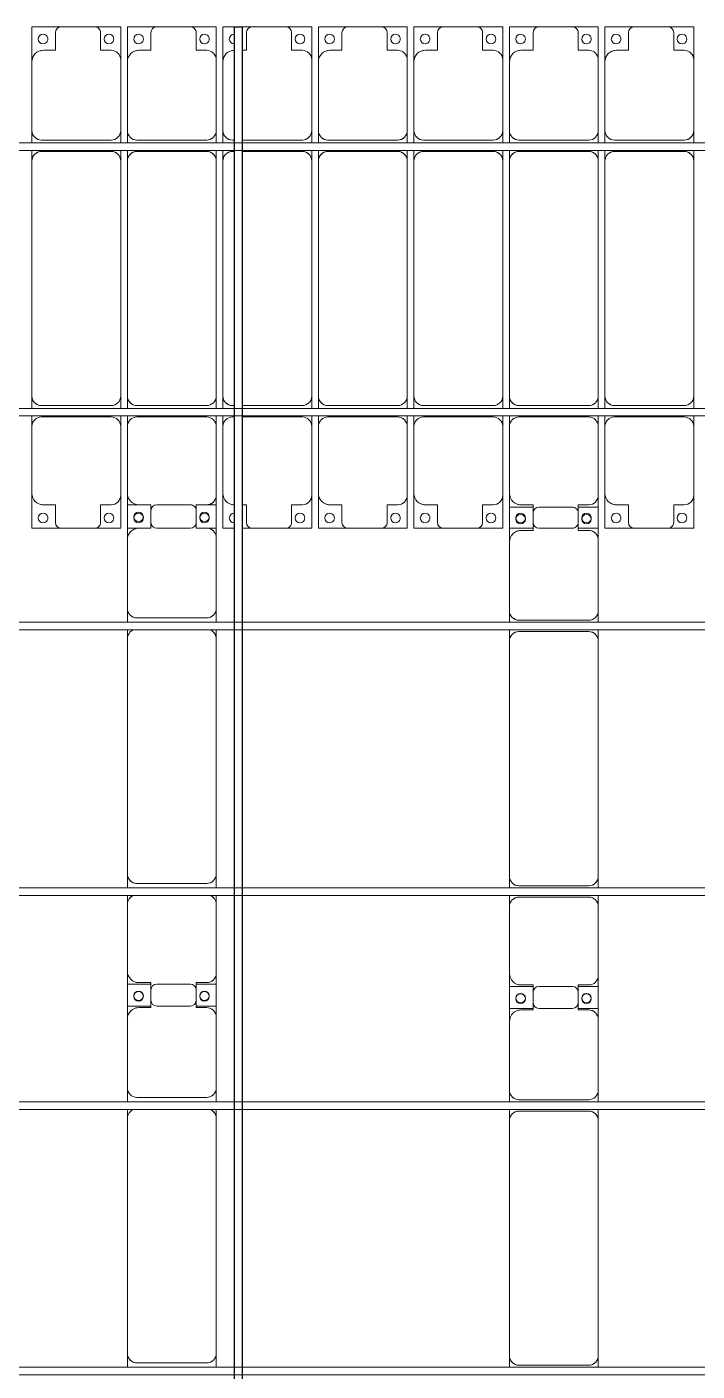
# Model space of a CAD drawing. Header units: millimetres. Extents: x -178706 to 107777, y -87310 to 933.
# Drawn here: x -21650 to -18141, y -46531 to -39494 of the extents above; entities that cross this region are included whole.
import ezdxf

# ---------------------------------------------------------------- set-up
doc = ezdxf.new("R2010")
doc.units = ezdxf.units.MM
doc.layers.add('A-GENM', color=13, linetype='Continuous', lineweight=9)
doc.layers.add('S-BEAM', color=12, linetype='Continuous', lineweight=9)

# ---------------------------------------------------------------- blocks, each defined once
blk = doc.blocks.new('Dầm C52 - Dầm C52-22346-BỐ TRÍ KHUNG KẾT CẤU BÈ PIN 04')
at = {"layer": 'S-BEAM', "color": 1}
for p, q in [((-87623.4, 20), (87623.4, 20)), ((87623.4, -20), (-87623.4, -20))]:
    blk.add_line(p, q, dxfattribs=at)
blk = doc.blocks.new('Dầm C52 - Hộp 40x60-15955-BỐ TRÍ KHUNG KẾT CẤU BÈ PIN 04')
at = {"layer": 'S-BEAM', "color": 3, "lineweight": 25}
for p, q in [((-20146.3, 20), (20146.3, 20)), ((20146.3, 20), (20146.3, -20)), ((20146.3, -20), (-20146.3, -20))]:
    blk.add_line(p, q, dxfattribs=at)
blk = doc.blocks.new('Dải phao đi lại kèm đỡ invester - DẢI PHAO ĐI LẠI-17150-BỐ TRÍ KHUNG KẾT CẤU BÈ PIN 04')
at = {"layer": 'A-GENM', "color": 7}
for p, q in [((22758.4, 1312.2), (22911.8, 1312.2)), ((22758.4, 1129.7), (22758.4, 1312.2)), ((22881.8, 1282.2), (22881.8, 1189.7)), ((23088.2, 1312.2), (22911.8, 1312.2)), ((23088.2, 1312.2), (23223.4, 1312.2)), ((23118.2, 1189.7), (23118.2, 1282.2)), ((23223.4, 1312.2), (23223.4, 1139.7)), ((23258.4, 1312.2), (23411.8, 1312.2)), ((23258.4, 1129.7), (23258.4, 1312.2)), ((23381.8, 1282.2), (23381.8, 1189.7)), ((23588.2, 1312.2), (23411.8, 1312.2)), ((23588.2, 1312.2), (23723.4, 1312.2)), ((23618.2, 1189.7), (23618.2, 1282.2)), ((23723.4, 1312.2), (23723.4, 1139.7)), ((23758.4, 1312.2), (23819.8, 1312.2)), ((23758.4, 1129.7), (23758.4, 1312.2)), ((23859.8, 1312.2), (23911.8, 1312.2)), ((23881.8, 1282.2), (23881.8, 1189.7)), ((24088.2, 1312.2), (23911.8, 1312.2)), ((24088.2, 1312.2), (24223.4, 1312.2)), ((24118.2, 1189.7), (24118.2, 1282.2)), ((24223.4, 1312.2), (24223.4, 1139.7)), ((24258.4, 1312.2), (24411.8, 1312.2)), ((24258.4, 1129.7), (24258.4, 1312.2)), ((24381.8, 1282.2), (24381.8, 1189.7)), ((24588.2, 1312.2), (24411.8, 1312.2)), ((24588.2, 1312.2), (24723.4, 1312.2)), ((24618.2, 1189.7), (24618.2, 1282.2)), ((24723.4, 1312.2), (24723.4, 1139.7)), ((24758.4, 1312.2), (24911.8, 1312.2)), ((24758.4, 1129.7), (24758.4, 1312.2)), ((24881.8, 1282.2), (24881.8, 1189.7)), ((25088.2, 1312.2), (24911.8, 1312.2)), ((25088.2, 1312.2), (25223.4, 1312.2)), ((25118.2, 1189.7), (25118.2, 1282.2)), ((25223.4, 1312.2), (25223.4, 1139.7)), ((25258.4, 1312.2), (25411.8, 1312.2)), ((25258.4, 1129.7), (25258.4, 1312.2)), ((25381.8, 1282.2), (25381.8, 1189.7)), ((25588.2, 1312.2), (25411.8, 1312.2)), ((25588.2, 1312.2), (25723.4, 1312.2)), ((25618.2, 1189.7), (25618.2, 1282.2)), ((25723.4, 1312.2), (25723.4, 1139.7)), ((25758.4, 1312.2), (25911.8, 1312.2)), ((25758.4, 1129.7), (25758.4, 1312.2)), ((25881.8, 1282.2), (25881.8, 1189.7)), ((26088.2, 1312.2), (25911.8, 1312.2)), ((26088.2, 1312.2), (26223.4, 1312.2)), ((26118.2, 1189.7), (26118.2, 1282.2)), ((26223.4, 1312.2), (26223.4, 1139.7)), ((22758.4, 1129.7), (22758.4, 769.7)), ((22881.8, 1189.7), (22818.4, 1189.7)), ((23173.4, 1189.7), (23118.2, 1189.7)), ((23223.4, 769.7), (23223.4, 1139.7)), ((23258.4, 1129.7), (23258.4, 769.7)), ((23381.8, 1189.7), (23318.4, 1189.7)), ((23673.4, 1189.7), (23618.2, 1189.7)), ((23723.4, 769.7), (23723.4, 1139.7)), ((23758.4, 1129.7), (23758.4, 769.7)), ((23881.8, 1189.7), (23859.8, 1189.7)), ((24173.4, 1189.7), (24118.2, 1189.7)), ((24223.4, 769.7), (24223.4, 1139.7)), ((24258.4, 1129.7), (24258.4, 769.7)), ((24381.8, 1189.7), (24318.4, 1189.7)), ((24673.4, 1189.7), (24618.2, 1189.7)), ((24723.4, 769.7), (24723.4, 1139.7)), ((24758.4, 1129.7), (24758.4, 769.7)), ((24881.8, 1189.7), (24818.4, 1189.7)), ((25173.4, 1189.7), (25118.2, 1189.7)), ((25223.4, 769.7), (25223.4, 1139.7)), ((25258.4, 1129.7), (25258.4, 769.7)), ((25381.8, 1189.7), (25318.4, 1189.7)), ((25673.4, 1189.7), (25618.2, 1189.7)), ((25723.4, 769.7), (25723.4, 1139.7)), ((25758.4, 1129.7), (25758.4, 769.7)), ((25881.8, 1189.7), (25818.4, 1189.7)), ((26173.4, 1189.7), (26118.2, 1189.7)), ((26223.4, 769.7), (26223.4, 1139.7)), ((22758.4, 705.3), (22758.4, 769.7)), ((22808.4, 719.7), (23173.4, 719.7)), ((23223.4, 769.7), (23223.4, 705.3)), ((23258.4, 705.3), (23258.4, 769.7)), ((23308.4, 719.7), (23673.4, 719.7)), ((23723.4, 769.7), (23723.4, 705.3)), ((23758.4, 705.3), (23758.4, 769.7)), ((23808.4, 719.7), (23819.8, 719.7)), ((23859.8, 719.7), (24173.4, 719.7)), ((24223.4, 769.7), (24223.4, 705.3)), ((24258.4, 705.3), (24258.4, 769.7)), ((24308.4, 719.7), (24673.4, 719.7)), ((24723.4, 769.7), (24723.4, 705.3)), ((24758.4, 705.3), (24758.4, 769.7)), ((24808.4, 719.7), (25173.4, 719.7)), ((25223.4, 769.7), (25223.4, 705.3)), ((25258.4, 705.3), (25258.4, 769.7)), ((25308.4, 719.7), (25673.4, 719.7)), ((25723.4, 769.7), (25723.4, 705.3)), ((25758.4, 705.3), (25758.4, 769.7)), ((25808.4, 719.7), (26173.4, 719.7)), ((26223.4, 769.7), (26223.4, 705.3)), ((22758.4, 610.3), (22758.4, 665.3)), ((23173.4, 660.3), (22808.4, 660.3)), ((23223.4, 665.3), (23223.4, 610.3)), ((23258.4, 610.3), (23258.4, 665.3)), ((23673.4, 660.3), (23308.4, 660.3)), ((23723.4, 665.3), (23723.4, 610.3)), ((23758.4, 610.3), (23758.4, 665.3)), ((23819.8, 660.3), (23808.4, 660.3)), ((24173.4, 660.3), (23859.8, 660.3)), ((24223.4, 665.3), (24223.4, 610.3)), ((24258.4, 610.3), (24258.4, 665.3)), ((24673.4, 660.3), (24308.4, 660.3)), ((24723.4, 665.3), (24723.4, 610.3)), ((24758.4, 610.3), (24758.4, 665.3)), ((25173.4, 660.3), (24808.4, 660.3)), ((25223.4, 665.3), (25223.4, 610.3)), ((25258.4, 610.3), (25258.4, 665.3)), ((25673.4, 660.3), (25308.4, 660.3)), ((25723.4, 665.3), (25723.4, 610.3)), ((25758.4, 610.3), (25758.4, 665.3)), ((26173.4, 660.3), (25808.4, 660.3)), ((26223.4, 665.3), (26223.4, 610.3)), ((22758.4, 610.3), (22758.4, -620.3)), ((23223.4, -620.3), (23223.4, 610.3)), ((23258.4, 610.3), (23258.4, -620.3)), ((23723.4, -620.3), (23723.4, 610.3)), ((23758.4, 610.3), (23758.4, -620.3)), ((24223.4, -620.3), (24223.4, 610.3)), ((24258.4, 610.3), (24258.4, -620.3)), ((24723.4, -620.3), (24723.4, 610.3)), ((24758.4, 610.3), (24758.4, -620.3)), ((25223.4, -620.3), (25223.4, 610.3)), ((25258.4, 610.3), (25258.4, -620.3)), ((25723.4, -620.3), (25723.4, 610.3)), ((25758.4, 610.3), (25758.4, -620.3)), ((26223.4, -620.3), (26223.4, 610.3)), ((22758.4, -684.7), (22758.4, -620.3)), ((23223.4, -620.3), (23223.4, -684.7)), ((23258.4, -684.7), (23258.4, -620.3)), ((23723.4, -620.3), (23723.4, -684.7)), ((23758.4, -684.7), (23758.4, -620.3)), ((24223.4, -620.3), (24223.4, -684.7)), ((24258.4, -684.7), (24258.4, -620.3)), ((24723.4, -620.3), (24723.4, -684.7)), ((24758.4, -684.7), (24758.4, -620.3)), ((25223.4, -620.3), (25223.4, -684.7)), ((25258.4, -684.7), (25258.4, -620.3)), ((25723.4, -620.3), (25723.4, -684.7)), ((25758.4, -684.7), (25758.4, -620.3)), ((26223.4, -620.3), (26223.4, -684.7)), ((22808.4, -670.3), (23173.4, -670.3)), ((23308.4, -670.3), (23673.4, -670.3)), ((23808.4, -670.3), (23819.8, -670.3)), ((23859.8, -670.3), (24173.4, -670.3)), ((24308.4, -670.3), (24673.4, -670.3)), ((24808.4, -670.3), (25173.4, -670.3)), ((25308.4, -670.3), (25673.4, -670.3)), ((25808.4, -670.3), (26173.4, -670.3)), ((22758.4, -779.7), (22758.4, -724.7)), ((23173.4, -729.7), (22808.4, -729.7)), ((23223.4, -724.7), (23223.4, -779.7)), ((23258.4, -779.7), (23258.4, -724.7)), ((23673.4, -729.7), (23308.4, -729.7)), ((23723.4, -724.7), (23723.4, -779.7)), ((23758.4, -779.7), (23758.4, -724.7)), ((23819.8, -729.7), (23808.4, -729.7)), ((24173.4, -729.7), (23859.8, -729.7)), ((24223.4, -724.7), (24223.4, -779.7)), ((24258.4, -779.7), (24258.4, -724.7)), ((24673.4, -729.7), (24308.4, -729.7)), ((24723.4, -724.7), (24723.4, -779.7)), ((24758.4, -779.7), (24758.4, -724.7)), ((25173.4, -729.7), (24808.4, -729.7)), ((25223.4, -724.7), (25223.4, -779.7)), ((25258.4, -779.7), (25258.4, -724.7)), ((25673.4, -729.7), (25308.4, -729.7)), ((25723.4, -724.7), (25723.4, -779.7)), ((25758.4, -779.7), (25758.4, -724.7)), ((26173.4, -729.7), (25808.4, -729.7)), ((26223.4, -724.7), (26223.4, -779.7)), ((22758.4, -779.7), (22758.4, -1129.7)), ((23223.4, -1139.7), (23223.4, -779.7)), ((23258.4, -779.7), (23258.4, -1129.7)), ((23723.4, -1139.7), (23723.4, -779.7)), ((23758.4, -779.7), (23758.4, -1129.7)), ((24223.4, -1139.7), (24223.4, -779.7)), ((24258.4, -779.7), (24258.4, -1129.7)), ((24723.4, -1139.7), (24723.4, -779.7)), ((24758.4, -779.7), (24758.4, -1129.7)), ((25223.4, -1139.7), (25223.4, -779.7)), ((25258.4, -779.7), (25258.4, -1129.7)), ((25723.4, -1139.7), (25723.4, -779.7)), ((25758.4, -779.7), (25758.4, -1129.7)), ((26223.4, -1139.7), (26223.4, -779.7)), ((22758.4, -1312.2), (22758.4, -1129.7)), ((22818.4, -1189.7), (22881.8, -1189.7)), ((22881.8, -1189.7), (22881.8, -1282.2)), ((23118.2, -1282.2), (23118.2, -1189.7)), ((23118.2, -1189.7), (23173.4, -1189.7)), ((23223.4, -1139.7), (23223.4, -1312.2)), ((23258.4, -1312.2), (23258.4, -1129.7)), ((23318.4, -1189.7), (23381.8, -1189.7)), ((23381.8, -1189.7), (23381.8, -1282.2)), ((23618.2, -1282.2), (23618.2, -1189.7)), ((23618.2, -1189.7), (23673.4, -1189.7)), ((23723.4, -1139.7), (23723.4, -1312.2)), ((23758.4, -1312.2), (23758.4, -1129.7)), ((23859.8, -1189.7), (23881.8, -1189.7)), ((23881.8, -1189.7), (23881.8, -1282.2)), ((24118.2, -1282.2), (24118.2, -1189.7)), ((24118.2, -1189.7), (24173.4, -1189.7)), ((24223.4, -1139.7), (24223.4, -1312.2)), ((24258.4, -1312.2), (24258.4, -1129.7)), ((24318.4, -1189.7), (24381.8, -1189.7)), ((24381.8, -1189.7), (24381.8, -1282.2)), ((24618.2, -1282.2), (24618.2, -1189.7)), ((24618.2, -1189.7), (24673.4, -1189.7)), ((24723.4, -1139.7), (24723.4, -1312.2)), ((24758.4, -1312.2), (24758.4, -1129.7)), ((24818.4, -1189.7), (24881.8, -1189.7)), ((24881.8, -1189.7), (24881.8, -1282.2)), ((25118.2, -1282.2), (25118.2, -1189.7)), ((25118.2, -1189.7), (25173.4, -1189.7)), ((25223.4, -1139.7), (25223.4, -1312.2)), ((25258.4, -1312.2), (25258.4, -1129.7)), ((25318.4, -1189.7), (25381.8, -1189.7)), ((25381.8, -1189.7), (25381.8, -1282.2)), ((25618.2, -1282.2), (25618.2, -1189.7)), ((25618.2, -1189.7), (25673.4, -1189.7)), ((25723.4, -1139.7), (25723.4, -1312.2)), ((25758.4, -1312.2), (25758.4, -1129.7)), ((25818.4, -1189.7), (25881.8, -1189.7)), ((25881.8, -1189.7), (25881.8, -1282.2)), ((26118.2, -1282.2), (26118.2, -1189.7)), ((26118.2, -1189.7), (26173.4, -1189.7)), ((26223.4, -1139.7), (26223.4, -1312.2)), ((22911.8, -1312.2), (22758.4, -1312.2)), ((22911.8, -1312.2), (23088.2, -1312.2)), ((23223.4, -1312.2), (23088.2, -1312.2)), ((23318, -1312.2), (23258.4, -1312.2)), ((23411.8, -1312.2), (23588.2, -1312.2)), ((23723.4, -1312.2), (23673.8, -1312.2)), ((23819.8, -1312.2), (23758.4, -1312.2)), ((23911.8, -1312.2), (23859.8, -1312.2)), ((23911.8, -1312.2), (24088.2, -1312.2)), ((24223.4, -1312.2), (24088.2, -1312.2)), ((24411.8, -1312.2), (24258.4, -1312.2)), ((24411.8, -1312.2), (24588.2, -1312.2)), ((24723.4, -1312.2), (24588.2, -1312.2)), ((24911.8, -1312.2), (24758.4, -1312.2)), ((24911.8, -1312.2), (25088.2, -1312.2)), ((25223.4, -1312.2), (25088.2, -1312.2)), ((25381.8, -1312.2), (25258.4, -1312.2)), ((25411.8, -1312.2), (25588.2, -1312.2)), ((25723.4, -1312.2), (25618.2, -1312.2)), ((25911.8, -1312.2), (25758.4, -1312.2)), ((25911.8, -1312.2), (26088.2, -1312.2)), ((26223.4, -1312.2), (26088.2, -1312.2))]:
    blk.add_line(p, q, dxfattribs=at)
for centre, radius, start, end in [((22816.8, 1248.6), 25, 90, 270), ((22816.8, 1248.6), 25, 270, 90), ((22911.8, 1282.2), 30, 90, 180), ((22911.8, 1282.2), 30, 90, 150), ((23088.2, 1282.2), 30, 360, 90), ((23088.2, 1282.2), 30, 30, 90), ((23161.8, 1248.6), 25, 90, 270), ((23161.8, 1248.6), 25, 270, 90), ((23316.8, 1248.6), 25, 90, 270), ((23316.8, 1248.6), 25, 270, 90), ((23411.8, 1282.2), 30, 90, 180), ((23411.8, 1282.2), 30, 90, 150), ((23588.2, 1282.2), 30, 360, 90), ((23588.2, 1282.2), 30, 30, 90), ((23661.8, 1248.6), 25, 90, 270), ((23661.8, 1248.6), 25, 270, 90), ((23816.8, 1248.6), 25, 90, 270), ((23911.8, 1282.2), 30, 90, 180), ((23911.8, 1282.2), 30, 90, 150), ((24088.2, 1282.2), 30, 0, 90), ((24088.2, 1282.2), 30, 30, 90), ((24161.8, 1248.6), 25, 90, 270), ((24161.8, 1248.6), 25, 270, 90), ((24316.8, 1248.6), 25, 90, 270), ((24316.8, 1248.6), 25, 270, 90), ((24411.8, 1282.2), 30, 90, 180), ((24411.8, 1282.2), 30, 90, 150), ((24588.2, 1282.2), 30, 0, 90), ((24588.2, 1282.2), 30, 30, 90), ((24661.8, 1248.6), 25, 90, 270), ((24661.8, 1248.6), 25, 270, 90), ((24816.8, 1248.6), 25, 90, 270), ((24816.8, 1248.6), 25, 270, 90), ((24911.8, 1282.2), 30, 90, 180), ((24911.8, 1282.2), 30, 90, 150), ((25088.2, 1282.2), 30, 360, 90), ((25088.2, 1282.2), 30, 30, 90), ((25161.8, 1248.6), 25, 90, 270), ((25161.8, 1248.6), 25, 270, 90), ((25316.8, 1248.6), 25, 90, 270), ((25316.8, 1248.6), 25, 270, 90), ((25411.8, 1282.2), 30, 90, 180), ((25411.8, 1282.2), 30, 90, 150), ((25588.2, 1282.2), 30, 360, 90), ((25588.2, 1282.2), 30, 30, 90), ((25661.8, 1248.6), 25, 90, 270), ((25661.8, 1248.6), 25, 270, 90), ((25816.8, 1248.6), 25, 90, 270), ((25816.8, 1248.6), 25, 270, 90), ((25911.8, 1282.2), 30, 90, 180), ((25911.8, 1282.2), 30, 90, 150), ((26088.2, 1282.2), 30, 360, 90), ((26088.2, 1282.2), 30, 30, 90), ((26161.8, 1248.6), 25, 90, 270), ((26161.8, 1248.6), 25, 270, 90), ((23161.8, 1248.6), 25, 180, 195), ((23661.8, 1248.6), 25, 180, 195), ((24161.8, 1248.6), 25, 180, 195), ((24661.8, 1248.6), 25, 180, 195), ((25161.8, 1248.6), 25, 180, 195), ((25661.8, 1248.6), 25, 180, 195), ((26161.8, 1248.6), 25, 180, 195), ((22818.4, 1129.7), 60, 90, 180), ((22818.4, 1129.7), 60, 90, 120), ((23173.4, 1139.7), 50, 360, 90), ((23173.4, 1139.7), 50, 45, 90), ((23318.4, 1129.7), 60, 90, 180), ((23318.4, 1129.7), 60, 90, 120), ((23673.4, 1139.7), 50, 360, 90), ((23673.4, 1139.7), 50, 45, 90), ((23818.4, 1129.7), 60, 90, 180), ((23818.4, 1129.7), 60, 90, 120), ((24173.4, 1139.7), 50, 360, 90), ((24173.4, 1139.7), 50, 45, 90), ((24318.4, 1129.7), 60, 90, 180), ((24318.4, 1129.7), 60, 90, 120), ((24673.4, 1139.7), 50, 360, 90), ((24673.4, 1139.7), 50, 45, 90), ((24818.4, 1129.7), 60, 90, 180), ((24818.4, 1129.7), 60, 90, 120), ((25173.4, 1139.7), 50, 360, 90), ((25173.4, 1139.7), 50, 45, 90), ((25318.4, 1129.7), 60, 90, 180), ((25318.4, 1129.7), 60, 90, 120), ((25673.4, 1139.7), 50, 0, 90), ((25673.4, 1139.7), 50, 45, 90), ((25818.4, 1129.7), 60, 90, 180), ((25818.4, 1129.7), 60, 90, 120), ((26173.4, 1139.7), 50, 0, 90), ((26173.4, 1139.7), 50, 45, 90), ((22808.4, 769.7), 50, 180, 270), ((22808.4, 769.7), 50, 225, 270), ((23173.4, 769.7), 50, 270, 360), ((23173.4, 769.7), 50, 270, 315), ((23308.4, 769.7), 50, 180, 270), ((23308.4, 769.7), 50, 225, 270), ((23673.4, 769.7), 50, 270, 360), ((23673.4, 769.7), 50, 270, 315), ((23808.4, 769.7), 50, 180, 270), ((23808.4, 769.7), 50, 225, 270), ((24173.4, 769.7), 50, 270, 360), ((24173.4, 769.7), 50, 270, 315), ((24308.4, 769.7), 50, 180, 270), ((24308.4, 769.7), 50, 225, 270), ((24673.4, 769.7), 50, 270, 360), ((24673.4, 769.7), 50, 270, 315), ((24808.4, 769.7), 50, 180, 270), ((24808.4, 769.7), 50, 225, 270), ((25173.4, 769.7), 50, 270, 360), ((25173.4, 769.7), 50, 270, 315), ((25308.4, 769.7), 50, 180, 270), ((25308.4, 769.7), 50, 225, 270), ((25673.4, 769.7), 50, 270, 0), ((25673.4, 769.7), 50, 270, 315), ((25808.4, 769.7), 50, 180, 270), ((25808.4, 769.7), 50, 225, 270), ((26173.4, 769.7), 50, 270, 360), ((26173.4, 769.7), 50, 270, 315), ((22808.4, 610.3), 50, 90, 180), ((22808.4, 610.3), 50, 105, 180), ((23173.4, 610.3), 50, 360, 90), ((23173.4, 610.3), 50, 15, 90), ((23308.4, 610.3), 50, 90, 180), ((23308.4, 610.3), 50, 105, 180), ((23673.4, 610.3), 50, 0, 90), ((23673.4, 610.3), 50, 15, 90), ((23808.4, 610.3), 50, 90, 180), ((23808.4, 610.3), 50, 105, 180), ((24173.4, 610.3), 50, 0, 90), ((24173.4, 610.3), 50, 15, 90), ((24308.4, 610.3), 50, 90, 180), ((24308.4, 610.3), 50, 105, 180), ((24673.4, 610.3), 50, 360, 90), ((24673.4, 610.3), 50, 15, 90), ((24808.4, 610.3), 50, 90, 180), ((24808.4, 610.3), 50, 105, 180), ((25173.4, 610.3), 50, 360, 90), ((25173.4, 610.3), 50, 15, 90), ((25308.4, 610.3), 50, 90, 180), ((25308.4, 610.3), 50, 105, 180), ((25673.4, 610.3), 50, 360, 90), ((25673.4, 610.3), 50, 15, 90), ((25808.4, 610.3), 50, 90, 180), ((25808.4, 610.3), 50, 105, 180), ((26173.4, 610.3), 50, 360, 90), ((26173.4, 610.3), 50, 15, 90), ((22808.4, -620.3), 50, 180, 270), ((22808.4, -620.3), 50, 195, 270), ((23173.4, -620.3), 50, 270, 0), ((23173.4, -620.3), 50, 270, 0), ((23308.4, -620.3), 50, 180, 270), ((23308.4, -620.3), 50, 195, 270), ((23673.4, -620.3), 50, 270, 0), ((23673.4, -620.3), 50, 270, 0), ((23808.4, -620.3), 50, 180, 270), ((23808.4, -620.3), 50, 195, 270), ((24173.4, -620.3), 50, 270, 0), ((24173.4, -620.3), 50, 270, 0), ((24308.4, -620.3), 50, 180, 270), ((24308.4, -620.3), 50, 195, 270), ((24673.4, -620.3), 50, 270, 0), ((24673.4, -620.3), 50, 270, 0), ((24808.4, -620.3), 50, 180, 270), ((24808.4, -620.3), 50, 195, 270), ((25173.4, -620.3), 50, 270, 0), ((25173.4, -620.3), 50, 270, 0), ((25308.4, -620.3), 50, 180, 270), ((25308.4, -620.3), 50, 195, 270), ((25673.4, -620.3), 50, 270, 0), ((25673.4, -620.3), 50, 270, 0), ((25808.4, -620.3), 50, 180, 270), ((25808.4, -620.3), 50, 195, 270), ((26173.4, -620.3), 50, 270, 0), ((26173.4, -620.3), 50, 270, 0), ((22808.4, -779.7), 50, 90, 180), ((22808.4, -779.7), 50, 90, 135), ((23173.4, -779.7), 50, 0, 90), ((23173.4, -779.7), 50, 45, 90), ((23308.4, -779.7), 50, 90, 180), ((23308.4, -779.7), 50, 90, 135), ((23673.4, -779.7), 50, 360, 90), ((23673.4, -779.7), 50, 45, 90), ((23808.4, -779.7), 50, 90, 180), ((23808.4, -779.7), 50, 90, 135), ((24173.4, -779.7), 50, 360, 90), ((24173.4, -779.7), 50, 45, 90), ((24308.4, -779.7), 50, 90, 180), ((24308.4, -779.7), 50, 90, 135), ((24673.4, -779.7), 50, 0, 90), ((24673.4, -779.7), 50, 45, 90), ((24808.4, -779.7), 50, 90, 180), ((24808.4, -779.7), 50, 90, 135), ((25173.4, -779.7), 50, 0, 90), ((25173.4, -779.7), 50, 45, 90), ((25308.4, -779.7), 50, 90, 180), ((25308.4, -779.7), 50, 90, 135), ((25673.4, -779.7), 50, 0, 90), ((25673.4, -779.7), 50, 45, 90), ((25808.4, -779.7), 50, 90, 180), ((25808.4, -779.7), 50, 90, 135), ((26173.4, -779.7), 50, 360, 90), ((26173.4, -779.7), 50, 45, 90), ((22818.4, -1129.7), 60, 180, 270), ((22818.4, -1129.7), 60, 240, 270), ((23173.4, -1139.7), 50, 270, 360), ((23173.4, -1139.7), 50, 270, 315), ((23318.4, -1129.7), 60, 180, 270), ((23318.4, -1129.7), 60, 240, 270), ((23673.4, -1139.7), 50, 270, 360), ((23673.4, -1139.7), 50, 270, 315), ((23818.4, -1129.7), 60, 180, 270), ((23818.4, -1129.7), 60, 240, 270), ((24173.4, -1139.7), 50, 270, 0), ((24173.4, -1139.7), 50, 270, 315), ((24318.4, -1129.7), 60, 180, 270), ((24318.4, -1129.7), 60, 240, 270), ((24673.4, -1139.7), 50, 270, 0), ((24673.4, -1139.7), 50, 270, 315), ((24818.4, -1129.7), 60, 180, 270), ((24818.4, -1129.7), 60, 240, 270), ((25173.4, -1139.7), 50, 270, 360), ((25173.4, -1139.7), 50, 270, 315), ((25318.4, -1129.7), 60, 180, 270), ((25318.4, -1129.7), 60, 240, 270), ((25673.4, -1139.7), 50, 270, 360), ((25673.4, -1139.7), 50, 270, 315), ((25818.4, -1129.7), 60, 180, 270), ((25818.4, -1129.7), 60, 240, 270), ((26173.4, -1139.7), 50, 270, 360), ((26173.4, -1139.7), 50, 270, 315), ((22816.8, -1258.6), 25, 90, 270), ((22816.8, -1258.6), 25, 270, 90), ((23161.8, -1258.6), 25, 90, 270), ((23161.8, -1258.6), 25, 165, 180), ((23161.8, -1258.6), 25, 270, 90), ((23316.8, -1258.6), 25, 90, 270), ((23316.8, -1258.6), 25, 270, 90), ((23661.8, -1258.6), 25, 90, 270), ((23661.8, -1258.6), 25, 270, 90), ((23816.8, -1258.6), 25, 90, 270), ((24161.8, -1258.6), 25, 90, 270), ((24161.8, -1258.6), 25, 165, 180), ((24161.8, -1258.6), 25, 270, 90), ((24316.8, -1258.6), 25, 90, 270), ((24316.8, -1258.6), 25, 270, 90), ((24661.8, -1258.6), 25, 90, 270), ((24661.8, -1258.6), 25, 165, 180), ((24661.8, -1258.6), 25, 270, 90), ((24816.8, -1258.6), 25, 90, 270), ((24816.8, -1258.6), 25, 270, 90), ((25161.8, -1258.6), 25, 90, 270), ((25161.8, -1258.6), 25, 165, 180), ((25161.8, -1258.6), 25, 270, 90), ((25316.8, -1258.6), 25, 90, 270), ((25316.8, -1258.6), 25, 270, 90), ((25661.8, -1258.6), 25, 90, 270), ((25661.8, -1258.6), 25, 270, 90), ((25816.8, -1258.6), 25, 90, 270), ((25816.8, -1258.6), 25, 270, 90), ((26161.8, -1258.6), 25, 90, 270), ((26161.8, -1258.6), 25, 165, 180), ((26161.8, -1258.6), 25, 270, 90), ((22911.8, -1282.2), 30, 180, 270), ((22911.8, -1282.2), 30, 210, 270), ((23088.2, -1282.2), 30, 270, 0), ((23088.2, -1282.2), 30, 270, 330), ((23411.8, -1282.2), 30, 180, 270), ((23588.2, -1282.2), 30, 270, 360), ((23911.8, -1282.2), 30, 180, 270), ((23911.8, -1282.2), 30, 210, 270), ((24088.2, -1282.2), 30, 270, 0), ((24088.2, -1282.2), 30, 270, 330), ((24411.8, -1282.2), 30, 180, 270), ((24411.8, -1282.2), 30, 210, 270), ((24588.2, -1282.2), 30, 270, 0), ((24588.2, -1282.2), 30, 270, 330), ((24911.8, -1282.2), 30, 180, 270), ((24911.8, -1282.2), 30, 210, 270), ((25088.2, -1282.2), 30, 270, 360), ((25088.2, -1282.2), 30, 270, 330), ((25411.8, -1282.2), 30, 180, 270), ((25588.2, -1282.2), 30, 270, 0), ((25911.8, -1282.2), 30, 180, 270), ((25911.8, -1282.2), 30, 210, 270), ((26088.2, -1282.2), 30, 270, 0), ((26088.2, -1282.2), 30, 270, 330)]:
    blk.add_arc(centre, radius, start, end, dxfattribs=at)
blk = doc.blocks.new('Dai phao do pin - DẢI PHAO ĐỠ PIN-V70-BỐ TRÍ KHUNG KẾT CẤU BÈ PIN 04')
at = {"layer": 'A-GENM', "color": 7}
for p, q in [((29438.9, 241.6), (29499.7, 241.6)), ((30730.3, 241.6), (29499.7, 241.6)), ((30730.3, 241.6), (30788.9, 241.6)), ((30828.9, 241.6), (30889.7, 241.6)), ((31249.7, 241.6), (30889.7, 241.6)), ((31249.7, 241.6), (31432.2, 241.6)), ((31317.8, 241.6), (31500.3, 241.6)), ((31317.8, 118.2), (31317.8, 241.6)), ((31432.2, 241.6), (31432.2, 118.2)), ((31850.3, 241.6), (31500.3, 241.6)), ((31850.3, 241.6), (31908.9, 241.6)), ((31948.9, 241.6), (32009.7, 241.6)), ((33240.3, 241.6), (32009.7, 241.6)), ((33240.3, 241.6), (33298.9, 241.6)), ((33338.9, 241.6), (33399.7, 241.6)), ((33759.7, 241.6), (33399.7, 241.6)), ((33759.7, 241.6), (33942.2, 241.6)), ((33942.2, 241.6), (33942.2, 118.2)), ((29449.7, 191.6), (29449.7, -173.4)), ((30780.3, -173.4), (30780.3, 191.6)), ((30839.7, 191.6), (30839.7, -173.4)), ((31309.7, 118.2), (31309.7, 181.6)), ((31440.3, 181.6), (31440.3, 118.2)), ((31900.3, -173.4), (31900.3, 191.6)), ((31959.7, 191.6), (31959.7, -173.4)), ((33290.3, -173.4), (33290.3, 191.6)), ((33349.7, 191.6), (33349.7, -173.4)), ((33819.7, 118.2), (33819.7, 181.6)), ((31402.2, 118.2), (31309.7, 118.2)), ((31317.8, 88.2), (31317.8, -88.2)), ((31440.3, 118.2), (31347.8, 118.2)), ((31432.2, -88.2), (31432.2, 88.2)), ((33912.2, 118.2), (33819.7, 118.2)), ((33942.2, -88.2), (33942.2, 88.2)), ((31309.7, -173.4), (31309.7, -118.2)), ((31309.7, -118.2), (31402.2, -118.2)), ((31317.8, -223.4), (31317.8, -118.2)), ((31347.8, -118.2), (31440.3, -118.2)), ((31432.2, -118.2), (31432.2, -223.4)), ((31440.3, -118.2), (31440.3, -173.4)), ((33819.7, -173.4), (33819.7, -118.2)), ((33819.7, -118.2), (33912.2, -118.2)), ((33942.2, -118.2), (33942.2, -223.4)), ((29499.7, -223.4), (29438.9, -223.4)), ((29499.7, -223.4), (30730.3, -223.4)), ((30788.9, -223.4), (30730.3, -223.4)), ((30889.7, -223.4), (30828.9, -223.4)), ((30889.7, -223.4), (31259.7, -223.4)), ((31432.2, -223.4), (31259.7, -223.4)), ((31490.3, -223.4), (31317.8, -223.4)), ((31490.3, -223.4), (31850.3, -223.4)), ((31908.9, -223.4), (31850.3, -223.4)), ((32009.7, -223.4), (31948.9, -223.4)), ((32009.7, -223.4), (33240.3, -223.4)), ((33298.9, -223.4), (33240.3, -223.4)), ((33399.7, -223.4), (33338.9, -223.4)), ((33399.7, -223.4), (33769.7, -223.4)), ((33942.2, -223.4), (33769.7, -223.4))]:
    blk.add_line(p, q, dxfattribs=at)
for centre, radius, start, end in [((29499.7, 191.6), 50, 90, 180), ((29499.7, 191.6), 50, 105, 180), ((30730.3, 191.6), 50, 0, 90), ((30730.3, 191.6), 50, 15, 90), ((30889.7, 191.6), 50, 90, 180), ((30889.7, 191.6), 50, 135, 180), ((31249.7, 181.6), 60, 0, 90), ((31249.7, 181.6), 60, 0, 30), ((31500.3, 181.6), 60, 90, 180), ((31500.3, 181.6), 60, 150, 180), ((31850.3, 191.6), 50, 0, 90), ((31850.3, 191.6), 50, 0, 45), ((32009.7, 191.6), 50, 90, 180), ((32009.7, 191.6), 50, 105, 180), ((33240.3, 191.6), 50, 360, 90), ((33240.3, 191.6), 50, 15, 90), ((33399.7, 191.6), 50, 90, 180), ((33399.7, 191.6), 50, 135, 180), ((33759.7, 181.6), 60, 360, 90), ((33759.7, 181.6), 60, 360, 30), ((31368.6, 183.2), 25, 360, 180), ((31368.6, 183.2), 25, 180, 0), ((31371.4, 183.2), 25, 360, 180), ((31371.4, 183.2), 25, 180, 0), ((33878.6, 183.2), 25, 360, 180), ((33878.6, 183.2), 25, 180, 0), ((31347.8, 88.2), 30, 90, 180), ((31402.2, 88.2), 30, 0, 90), ((33912.2, 88.2), 30, 0, 90), ((31347.8, -88.2), 30, 180, 270), ((31368.6, -161.8), 25, 0, 180), ((31371.4, -161.8), 25, 0, 180), ((31402.2, -88.2), 30, 270, 360), ((33878.6, -161.8), 25, 0, 180), ((33912.2, -88.2), 30, 270, 0), ((29499.7, -173.4), 50, 180, 270), ((29499.7, -173.4), 50, 180, 270), ((30730.3, -173.4), 50, 270, 360), ((30730.3, -173.4), 50, 285, 360), ((30889.7, -173.4), 50, 180, 270), ((30889.7, -173.4), 50, 180, 225), ((31259.7, -173.4), 50, 270, 360), ((31259.7, -173.4), 50, 315, 0), ((31368.6, -161.8), 25, 180, 0), ((31371.4, -161.8), 25, 180, 0), ((31490.3, -173.4), 50, 180, 270), ((31490.3, -173.4), 50, 180, 225), ((31850.3, -173.4), 50, 270, 360), ((31850.3, -173.4), 50, 315, 360), ((32009.7, -173.4), 50, 180, 270), ((32009.7, -173.4), 50, 180, 225), ((33240.3, -173.4), 50, 270, 360), ((33240.3, -173.4), 50, 285, 360), ((33399.7, -173.4), 50, 180, 270), ((33399.7, -173.4), 50, 180, 225), ((33769.7, -173.4), 50, 270, 360), ((33769.7, -173.4), 50, 315, 0), ((33878.6, -161.8), 25, 180, 0), ((32009.7, -173.4), 50, 231.39736, 270)]:
    blk.add_arc(centre, radius, start, end, dxfattribs=at)
blk = doc.blocks.new('Dai phao do pin - DẢI PHAO ĐỠ PIN-V71-BỐ TRÍ KHUNG KẾT CẤU BÈ PIN 04')
at = {"layer": 'A-GENM', "color": 7}
for p, q in [((29426.7, 241.6), (29499.7, 241.6)), ((30730.3, 241.6), (29499.7, 241.6)), ((30730.3, 241.6), (30776.7, 241.6)), ((30816.7, 241.6), (30889.7, 241.6)), ((31249.7, 241.6), (30889.7, 241.6)), ((31249.7, 241.6), (31432.2, 241.6)), ((31317.8, 241.6), (31500.3, 241.6)), ((31317.8, 118.2), (31317.8, 241.6)), ((31432.2, 241.6), (31432.2, 118.2)), ((31850.3, 241.6), (31500.3, 241.6)), ((31850.3, 241.6), (31896.7, 241.6)), ((31936.7, 241.6), (32009.7, 241.6)), ((33240.3, 241.6), (32009.7, 241.6)), ((33240.3, 241.6), (33286.7, 241.6)), ((33326.7, 241.6), (33399.7, 241.6)), ((33759.7, 241.6), (33399.7, 241.6)), ((33759.7, 241.6), (33942.2, 241.6)), ((33942.2, 241.6), (33942.2, 182)), ((29449.7, 191.6), (29449.7, -173.4)), ((30839.7, 191.6), (30839.7, -173.4)), ((31309.7, 118.2), (31309.7, 181.6)), ((31440.3, 181.6), (31440.3, 118.2)), ((31959.7, 191.6), (31959.7, -173.4)), ((33349.7, 191.6), (33349.7, -173.4)), ((33819.7, 118.2), (33819.7, 181.6)), ((31402.2, 118.2), (31309.7, 118.2)), ((31317.8, 88.2), (31317.8, -88.2)), ((31440.3, 118.2), (31347.8, 118.2)), ((31432.2, -88.2), (31432.2, 88.2)), ((33912.2, 118.2), (33819.7, 118.2)), ((33942.2, -88.2), (33942.2, 88.2)), ((31309.7, -173.4), (31309.7, -118.2)), ((31309.7, -118.2), (31402.2, -118.2)), ((31317.8, -223.4), (31317.8, -118.2)), ((31347.8, -118.2), (31440.3, -118.2)), ((31432.2, -118.2), (31432.2, -223.4)), ((31440.3, -118.2), (31440.3, -173.4)), ((33819.7, -173.4), (33819.7, -118.2)), ((33819.7, -118.2), (33912.2, -118.2)), ((33942.2, -173.8), (33942.2, -223.4)), ((29499.7, -223.4), (29426.7, -223.4)), ((29499.7, -223.4), (30730.3, -223.4)), ((30776.7, -223.4), (30730.3, -223.4)), ((30889.7, -223.4), (30816.7, -223.4)), ((30889.7, -223.4), (31259.7, -223.4)), ((31432.2, -223.4), (31259.7, -223.4)), ((31490.3, -223.4), (31317.8, -223.4)), ((31490.3, -223.4), (31850.3, -223.4)), ((31896.7, -223.4), (31850.3, -223.4)), ((32009.7, -223.4), (31936.7, -223.4)), ((32009.7, -223.4), (33240.3, -223.4)), ((33286.7, -223.4), (33240.3, -223.4)), ((33399.7, -223.4), (33326.7, -223.4)), ((33399.7, -223.4), (33769.7, -223.4)), ((33942.2, -223.4), (33769.7, -223.4))]:
    blk.add_line(p, q, dxfattribs=at)
for centre, radius, start, end in [((29499.7, 191.6), 50, 90, 180), ((29499.7, 191.6), 50, 105, 180), ((30730.3, 191.6), 50, 20.71861, 90), ((30730.3, 191.6), 50, 20.71861, 90), ((30889.7, 191.6), 50, 90, 180), ((30889.7, 191.6), 50, 135, 180), ((31249.7, 181.6), 60, 0, 90), ((31249.7, 181.6), 60, 0, 30), ((31500.3, 181.6), 60, 90, 180), ((31500.3, 181.6), 60, 150, 180), ((31850.3, 191.6), 50, 20.71861, 90), ((31850.3, 191.6), 50, 20.71861, 45), ((32009.7, 191.6), 50, 90, 180), ((32009.7, 191.6), 50, 150, 180), ((32009.7, 191.6), 50, 105, 149.64669), ((33240.3, 191.6), 50, 20.71861, 90), ((33240.3, 191.6), 50, 20.71861, 90), ((33399.7, 191.6), 50, 90, 180), ((33399.7, 191.6), 50, 135, 180), ((33759.7, 181.6), 60, 360, 90), ((33759.7, 181.6), 60, 360, 30), ((31368.6, 183.2), 25, 360, 180), ((31368.6, 183.2), 25, 180, 0), ((31371.4, 183.2), 25, 360, 180), ((31371.4, 183.2), 25, 180, 0), ((33878.6, 183.2), 25, 360, 180), ((33878.6, 183.2), 25, 180, 0), ((31347.8, 88.2), 30, 90, 180), ((31402.2, 88.2), 30, 0, 90), ((33912.2, 88.2), 30, 0, 90), ((31347.8, -88.2), 30, 180, 270), ((31368.6, -161.8), 25, 0, 180), ((31371.4, -161.8), 25, 0, 180), ((31402.2, -88.2), 30, 270, 360), ((33878.6, -161.8), 25, 0, 180), ((33878.6, -161.8), 25, 91.26179, 105), ((33912.2, -88.2), 30, 270, 0), ((29499.7, -173.4), 50, 180, 270), ((29499.7, -173.4), 50, 180, 270), ((30730.3, -173.4), 50, 270, 339.28139), ((30730.3, -173.4), 50, 285, 339.28139), ((30889.7, -173.4), 50, 180, 270), ((30889.7, -173.4), 50, 180, 225), ((31259.7, -173.4), 50, 270, 360), ((31259.7, -173.4), 50, 315, 0), ((31368.6, -161.8), 25, 180, 0), ((31371.4, -161.8), 25, 180, 0), ((31490.3, -173.4), 50, 180, 270), ((31490.3, -173.4), 50, 180, 225), ((31850.3, -173.4), 50, 270, 339.28139), ((31850.3, -173.4), 50, 315, 339.28139), ((32009.7, -173.4), 50, 180, 270), ((32009.7, -173.4), 50, 180, 270), ((33240.3, -173.4), 50, 270, 339.28139), ((33240.3, -173.4), 50, 285, 339.28139), ((33399.7, -173.4), 50, 180, 270), ((33399.7, -173.4), 50, 180, 225), ((33769.7, -173.4), 50, 270, 360), ((33769.7, -173.4), 50, 315, 0), ((33878.6, -161.8), 25, 180, 0)]:
    blk.add_arc(centre, radius, start, end, dxfattribs=at)
blk = doc.blocks.new('HOBANMONG_BEPIN 4_rvt-1-BỐ TRÍ KHUNG KẾT CẤU BÈ PIN 04')
at = {"layer": 'A-GENM', "color": 3, "lineweight": 25}
for name, p, rotation in [('Dải phao đi lại kèm đỡ invester - DẢI PHAO ĐI LẠI-17150-BỐ TRÍ KHUNG KẾT CẤU BÈ PIN 04', (-44382, -40806.4), 0.0001043351917741), ('Dai phao do pin - DẢI PHAO ĐỠ PIN-V71-BỐ TRÍ KHUNG KẾT CẤU BÈ PIN 04', (-20881.9, -75937.8), 90.00010434022374), ('Dai phao do pin - DẢI PHAO ĐỠ PIN-V70-BỐ TRÍ KHUNG KẾT CẤU BÈ PIN 04', (-18881.9, -75949.9), 90.00010434022374)]:
    blk.add_blockref(name, p, dxfattribs=dict(at, rotation=rotation))
at = {"layer": 'S-BEAM', "color": 3, "lineweight": 25}
for name, p, rotation in [('Dầm C52 - Hộp 40x60-15955-BỐ TRÍ KHUNG KẾT CẤU BÈ PIN 04', (-20542.2, -59640.5), 90.00010434022374), ('Dầm C52 - Dầm C52-22346-BỐ TRÍ KHUNG KẾT CẤU BÈ PIN 04', (-83895, -40121.2), 180.0001043386848), ('Dầm C52 - Dầm C52-22346-BỐ TRÍ KHUNG KẾT CẤU BÈ PIN 04', (-83891.2, -41511.2), 180.0001043386848), ('Dầm C52 - Dầm C52-22346-BỐ TRÍ KHUNG KẾT CẤU BÈ PIN 04', (-83888.2, -42631.2), 180.0001043386848), ('Dầm C52 - Dầm C52-22346-BỐ TRÍ KHUNG KẾT CẤU BÈ PIN 04', (-83884.3, -44021.2), 180.0001043386848), ('Dầm C52 - Dầm C52-22346-BỐ TRÍ KHUNG KẾT CẤU BÈ PIN 04', (-83881.3, -45141.2), 180.0001043386848), ('Dầm C52 - Dầm C52-22346-BỐ TRÍ KHUNG KẾT CẤU BÈ PIN 04', (-83877.4, -46531.2), 180.0001043386848)]:
    blk.add_blockref(name, p, dxfattribs=dict(at, rotation=rotation))

msp = doc.modelspace()

# ---------------------------------------------------------------- block references
at = {"lineweight": 5}
msp.add_blockref('HOBANMONG_BEPIN 4_rvt-1-BỐ TRÍ KHUNG KẾT CẤU BÈ PIN 04', (0, 0), dxfattribs=at)

doc.saveas('drawing.dxf')
